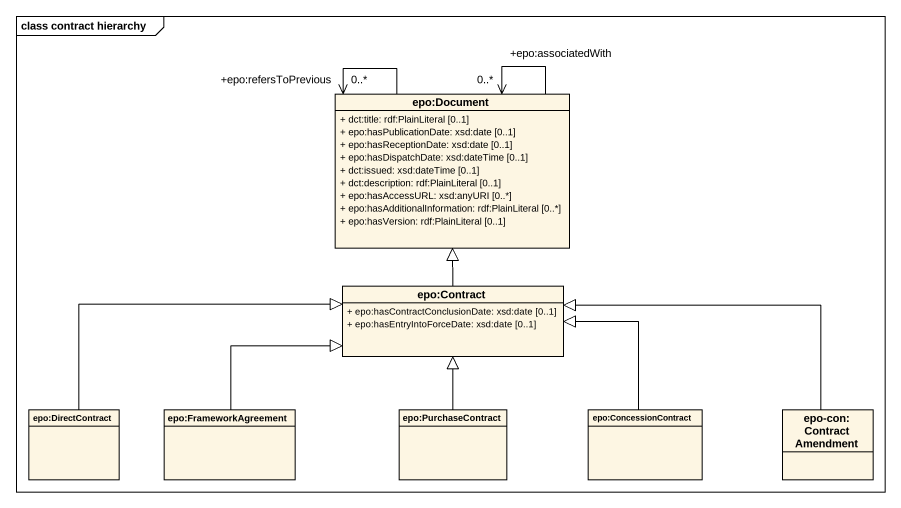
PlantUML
@startuml
mainframe class contract hierarchy
hide circle
hide empty members
skinparam classAttributeIconSize 0
class "epo:Document" as epo_Document {
  + dct:title: rdf:PlainLiteral [0..1]
  + epo:hasPublicationDate: xsd:date [0..1]
  + epo:hasReceptionDate: xsd:date [0..1]
  + epo:hasDispatchDate: xsd:dateTime [0..1]
  + dct:issued: xsd:dateTime [0..1]
  + dct:description: rdf:PlainLiteral [0..1]
  + epo:hasAccessURL: xsd:anyURI [0..*]
  + epo:hasAdditionalInformation: rdf:PlainLiteral [0..*]
  + epo:hasVersion: rdf:PlainLiteral [0..1]
}
class "epo:Contract" as epo_Contract {
  + epo:hasContractConclusionDate: xsd:date [0..1]
  + epo:hasEntryIntoForceDate: xsd:date [0..1]
}
class "epo:DirectContract" as epo_DirectContract
class "epo:FrameworkAgreement" as epo_FrameworkAgreement
class "epo:PurchaseContract" as epo_PurchaseContract
class "epo:ConcessionContract" as epo_ConcessionContract
class "epo-con:ContractAmendment" as epo_con_ContractAmendment
epo_Document --> "+epo:refersToPrevious\n0..*" epo_Document
epo_Document --> "+epo:associatedWith\n0..*" epo_Document
epo_Contract -up-|> epo_Document
epo_DirectContract -right-|> epo_Contract
epo_FrameworkAgreement -right-|> epo_Contract
epo_PurchaseContract -up-|> epo_Contract
epo_ConcessionContract -up-|> epo_Contract
epo_con_ContractAmendment -left-|> epo_Contract
@enduml
